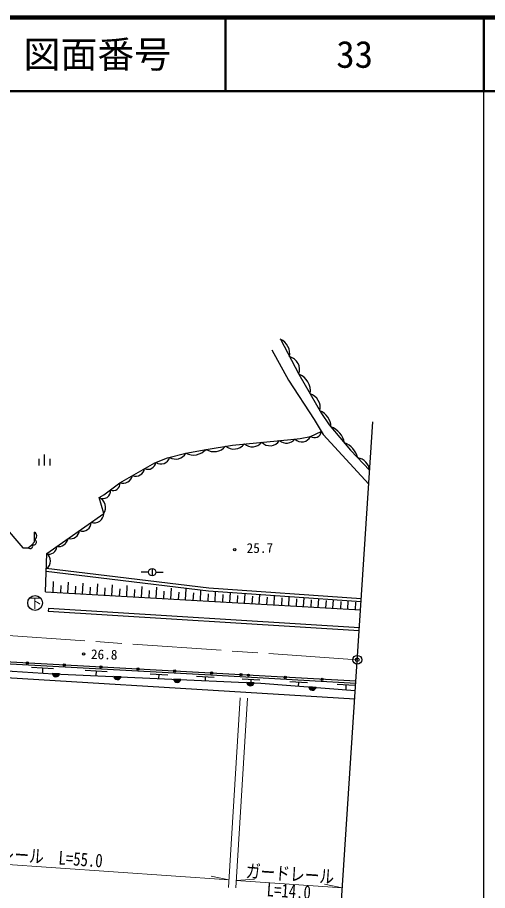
# Model space of a CAD drawing. Units: millimetres at full size, sheet at 1:1000; details may follow other scales. Extents: x 40000 to 680000, y 20000 to 380000.
# Drawn here: x 515802 to 579500, y 261610 to 380000 of the extents above; entities that cross this region are included whole.
import ezdxf
from ezdxf.enums import TextEntityAlignment as Align

# ---------------------------------------------------------------- set-up
doc = ezdxf.new("R2010")
doc.units = ezdxf.units.MM
doc.header["$LTSCALE"] = 1000
doc.header["$PDMODE"] = 32
doc.header["$PDSIZE"] = 500
doc.linetypes.add('CHAIN', pattern=[18.5, 12, -1.5, 3.5, -1.5])
for name, color, linetype, lineweight in [('M-BGD', 7, 'Continuous', 25), ('M-BGD-EXST', 7, 'Continuous', 25), ('M-BMK', 2, 'CHAIN', 13), ('M-BMK-OTRS', 5, 'Continuous', 25), ('M-BMK-SRVR', 3, 'Continuous', 25), ('M-STR-HTXT', 7, 'Continuous', 13), ('M-TTL', 2, 'Continuous', 140), ('M-TTL-BAND', 7, 'Continuous', 25), ('M-TTL-LINE', 7, 'Continuous', 50)]:
    doc.layers.add(name, color=color, linetype=linetype, lineweight=lineweight)
doc.layers.add('M-OTRS', color=6, linetype='Continuous')
doc.layers.add('M-TTL-TXT', color=7, linetype='Continuous')
doc.styles.add('ＭＳ ゴシック', font='')
doc.styles.get('ＭＳ ゴシック').set_extended_font_data('MS Gothic')

msp = doc.modelspace()

# ---------------------------------------------------------------- hatches: boundary and pattern name
at = {"layer": 'M-BGD'}
for points in [[(517298, 292461, -1), (516998, 292478, -0.41421), (517156, 292619, -0.41421)], [(522290, 292188, -1), (521991, 292204, -0.41421), (522149, 292346, -0.41421)], [(527283, 291915, -1), (526983, 291931, -1)], [(532275, 291641, -1), (531976, 291657, -1)], [(537268, 291368, -1), (536968, 291384, -1)], [(542260, 291094, -1), (541961, 291111, -1)], [(521514, 290980, -0.82183), (520524, 291025)], [(529837, 290595, -0.82183), (528847, 290641)], [(537941, 290244, -0.82183), (536951, 290244)], [(546253, 290905, -1), (545959, 290848, -0.41421), (546077, 291023, -0.41421)], [(547252, 290811, -1), (546953, 290828, -0.41421), (547111, 290969, -0.41421)], [(552244, 290526, -1), (551945, 290543, -0.41421), (552103, 290685, -0.41421)], [(557236, 290242, -1), (556936, 290259, -0.41421), (557095, 290400, -0.41421)], [(547869, 289763, -0.82183), (546879, 289809)], [(556269, 289154, -0.82183), (555281, 289228)]]:
    msp.add_hatch(color=256, dxfattribs=at).paths.add_polyline_path(points)

# ---------------------------------------------------------------- linework, layer by layer
for p, q in [((518736, 319240), (518736, 320140)), ((519486, 319240), (519486, 320740)), ((520236, 319240), (520236, 320140)), ((533554, 304786), (532554, 304786)), ((534054, 305286), (534054, 304286)), ((534554, 304786), (535554, 304786)), ((520617, 302038), (520702, 303536)), ((522614, 301925), (522699, 303423)), ((524611, 301812), (524696, 303309)), ((526607, 301698), (526693, 303196)), ((528604, 301585), (528689, 303082)), ((519619, 302095), (562291, 299672)), ((521672, 302980), (521616, 301982)), ((523669, 302867), (523612, 301868)), ((525666, 302753), (525609, 301755)), ((527663, 302640), (527606, 301642)), ((529659, 302527), (529603, 301528)), ((530601, 301471), (530686, 302969)), ((531656, 302413), (531599, 301415)), ((532598, 301358), (532683, 302856)), ((533653, 302300), (533596, 301301)), ((534595, 301245), (534680, 302742)), ((535650, 302186), (535593, 301188)), ((536591, 301131), (536676, 302629)), ((537646, 302073), (537590, 301075)), ((538588, 301018), (538673, 302515)), ((539643, 301960), (539587, 300961)), ((540585, 300904), (540667, 302342)), ((542582, 300791), (542659, 302150)), ((544579, 300678), (544654, 302011)), ((541640, 301846), (541583, 300848)), ((543637, 301733), (543580, 300734)), ((545634, 301619), (545577, 300621)), ((546575, 300564), (546650, 301872)), ((547630, 301506), (547574, 300508)), ((548572, 300451), (548645, 301733)), ((549627, 301393), (549570, 300394)), ((550569, 300338), (550640, 301595)), ((551624, 301279), (551567, 300281)), ((552566, 300224), (552636, 301456)), ((553621, 301166), (553564, 300167)), ((554562, 300111), (554631, 301317)), ((555618, 301052), (555561, 300054)), ((556559, 299997), (556626, 301178)), ((557614, 300939), (557558, 299941)), ((558556, 299884), (558622, 301039)), ((559611, 300826), (559554, 299827)), ((560553, 299771), (560617, 300901)), ((561608, 300712), (561551, 299714)), ((520703, 291674), (517707, 291838)), ((519205, 291756), (519172, 291157)), ((527963, 291276), (524967, 291440)), ((526465, 291358), (526432, 290759)), ((521514, 290980), (520524, 291025)), ((529837, 290595), (528847, 290641)), ((536158, 290827), (533762, 290959)), ((534960, 290893), (534931, 290360)), ((537941, 290244), (536951, 290244)), ((542453, 290483), (540057, 290614)), ((541255, 290548), (541229, 290070)), ((548626, 290132), (546230, 290268)), ((547428, 290200), (547404, 289785)), ((547869, 289763), (546879, 289809)), ((555088, 289763), (552692, 289900)), ((553890, 289832), (553862, 289336)), ((556269, 289154), (555281, 289228)), ((561517, 289397), (559121, 289533)), ((560319, 289465), (560285, 288866))]:
    msp.add_line(p, q, dxfattribs=at)
for points in [[(551423, 336372), (553908, 331634), (557004, 326299), (558025, 324782), (560953, 321305), (563530, 318585)], [(550276, 334925), (552512, 330829), (555997, 325484), (557210, 323428), (563407, 316704)], [(503564, 324719), (504996, 322272), (507136, 319211), (511176, 314298), (516540, 308075), (517249, 308103), (517729, 308486), (518107, 308886), (518107, 310190)], [(526859, 314912), (527490, 315247), (529660, 316904), (534420, 319612), (536154, 320266), (538615, 320901), (541356, 321434), (544920, 322016), (552864, 322768), (554107, 322899), (555514, 323193), (556962, 323849)], [(519619, 302095), (519760, 307308), (527520, 312717), (526859, 314912)], [(562364, 300779), (541704, 302216), (519694, 304878)], [(562390, 301178), (541742, 302615), (519705, 305280)], [(562132, 297237), (519991, 299849), (519969, 299500), (562109, 296888)], [(561637, 289690), (542808, 290764), (512336, 292433), (493258, 293324), (489063, 293654), (484642, 293927), (480383, 294062), (475485, 294083), (470322, 293854), (464247, 293244), (458838, 292194), (455544, 291427), (451016, 290222), (443331, 288056), (420845, 281743)], [(561657, 289990), (542825, 291063), (512351, 292732), (493277, 293623), (489084, 293953), (484656, 294227), (480388, 294362), (475479, 294383), (470300, 294153), (464204, 293541), (458775, 292487), (457374, 292161)], [(437961, 284742), (440184, 285759), (443278, 286968), (445423, 287706), (451463, 289352), (454720, 290069), (458394, 290826), (461429, 291325), (464351, 291780), (467458, 292136), (471015, 292608), (473979, 292896), (479181, 293082), (482299, 293082), (491200, 292940), (495546, 292834), (499784, 292539), (506634, 291882), (520682, 291018), (548772, 289722), (561576, 288752)], [(561497, 287546), (499463, 291376), (491853, 292052), (486103, 292444), (482086, 292444), (477270, 292501), (473292, 292429)]]:
    msp.add_lwpolyline(points, dxfattribs=at)
for centre, radius in [((545248, 307841), 150), ((534054, 304786), 500), ((524759, 293689), 150), ((517148, 292470), 150), ((522140, 292196), 150), ((527133, 291923), 150), ((532125, 291649), 150), ((537118, 291376), 150), ((542110, 291102), 150), ((546106, 290876), 150), ((547102, 290819), 150), ((552094, 290535), 150), ((557086, 290250), 150)]:
    msp.add_circle(centre, radius, dxfattribs=at)
for centre, radius, start, end in [((550552, 334400), 2156, 349.18118, 66.17937), ((552242, 332265), 1782, 339.24942, 76.11112), ((553124, 329402), 2365, 349.6328, 70.63045), ((554833, 327075), 2000, 348.26148, 72.00177), ((555909, 324475), 2364, 0.30581, 68.09676), ((557279, 321784), 2880, 10.38819, 69.83423), ((556054, 323927), 912, 233.68167, 355.03847), ((545123, 323292), 1814, 231.81745, 321.79718), ((547612, 323441), 1656, 230.08386, 320.72641), ((550013, 323494), 1570, 224.56234, 326.24793), ((552259, 323761), 1477, 230.47306, 320.65252), ((554331, 323736), 1302, 224.42495, 335.36772), ((559180, 319658), 2805, 13.0922, 70.57406), ((537228, 321740), 1622, 240.11394, 328.80936), ((539634, 322976), 2312, 243.85684, 318.1687), ((542435, 323145), 2022, 237.7645, 320.7819), ((533478, 319813), 1086, 245.79394, 352.01882), ((535247, 320664), 1218, 235.28609, 344.3207), ((561585, 318363), 1958, 6.50323, 80.39024), ((531823, 319035), 1228, 249.23722, 350.04421), ((530075, 318184), 1346, 252.0228, 347.25862), ((528797, 316718), 882, 242.58783, 12.1321), ((527402, 315758), 1005, 237.2563, 10.18342), ((526200, 313517), 1544, 328.80356, 64.7261), ((526166, 312815), 1358, 253.89434, 355.86817), ((524637, 311491), 1152, 248.79466, 0.96784), ((517886, 309699), 539, 294.30993, 65.69007), ((522941, 310600), 1293, 257.87682, 351.88568), ((518007, 308854), 369, 234.45428, 74.24815), ((521275, 309674), 1435, 263.39611, 346.36639), ((517512, 308339), 353, 221.94, 37.42362), ((520129, 308218), 982, 247.97288, 1.78963), ((519070, 306312), 1212, 301.61506, 55.26929), ((521024, 291100), 505, 188.52836, 346.18655), ((529346, 290716), 505, 188.52836, 346.18655), ((537446, 290342), 505, 191.1709, 348.8291), ((547378, 289884), 505, 188.52836, 346.18655), ((555783, 289289), 505, 186.83884, 344.49703)]:
    msp.add_arc(centre, radius, start, end, dxfattribs=at)
at = {"layer": 'M-BGD-EXST'}
msp.add_circle((518194, 300601), 1000, dxfattribs=at)
at = {"layer": 'M-BMK'}
msp.add_line((561848, 292902), (486926, 298130), dxfattribs=at)
at = {"layer": 'M-BMK-OTRS'}
msp.add_line((559364, 254983), (563961, 325161), dxfattribs=at)
at = {"layer": 'M-BMK-SRVR'}
msp.add_circle((561848, 292902), 600, dxfattribs=at)
at = {"layer": 'M-OTRS'}
msp.add_point((561848, 292902), dxfattribs=at)
at = {"layer": 'M-STR-HTXT'}
for p, q in [((545958, 287761), (544398, 262042)), ((546957, 287701), (545396, 261972)), ((490102, 266833), (544459, 263040)), ((544459, 263040), (542057, 263550)), ((545456, 262971), (547905, 263142)), ((545456, 262971), (559821, 261968)), ((559821, 261968), (557420, 262478))]:
    msp.add_line(p, q, dxfattribs=at)
at = {"layer": 'M-TTL'}
msp.add_line((680000, 380000), (40000, 380000), dxfattribs=at)
at = {"layer": 'M-TTL-BAND'}
msp.add_line((579000, 20000), (579000, 370000), dxfattribs=at)
at = {"layer": 'M-TTL-LINE'}
for p, q in [((543997, 380000), (543997, 370000)), ((579000, 380000), (579000, 370000)), ((40000, 370000), (680000, 370000))]:
    msp.add_line(p, q, dxfattribs=at)

# ---------------------------------------------------------------- texts
at = {"layer": 'M-BGD', "style": 'ＭＳ ゴシック'}
for s, rotation, p in [('25.7', 0.389, (546853, 308047)), ('26.8', 358.627, (525759, 293665))]:
    msp.add_text(s, height=1320, rotation=rotation, dxfattribs=at).set_placement(p, align=Align.MIDDLE_LEFT)
at = {"layer": 'M-BGD-EXST', "style": 'ＭＳ ゴシック'}
msp.add_text('下', height=1320, dxfattribs=at).set_placement((518194, 300601), align=Align.MIDDLE_CENTER)
at = {"layer": 'M-STR-HTXT', "style": 'ＭＳ ゴシック', "width": 0.8}
for s, p in [('ガードレール\u3000L=55.0', (517276, 264885)), ('ガードレール', (552635, 262418))]:
    msp.add_text(s, height=1833, rotation=356.008, dxfattribs=at).set_placement(p, align=Align.BOTTOM_CENTER)
msp.add_text('L=14.0', height=1833, rotation=356.008, dxfattribs=at).set_placement((552639, 262469), align=Align.TOP_CENTER)
at = {"layer": 'M-TTL-TXT', "style": 'ＭＳ ゴシック'}
for s, p in [('図面番号', (526622, 375000)), ('33', (561497, 375000))]:
    msp.add_text(s, height=3666, dxfattribs=at).set_placement(p, align=Align.MIDDLE_CENTER)

doc.saveas('drawing.dxf')
